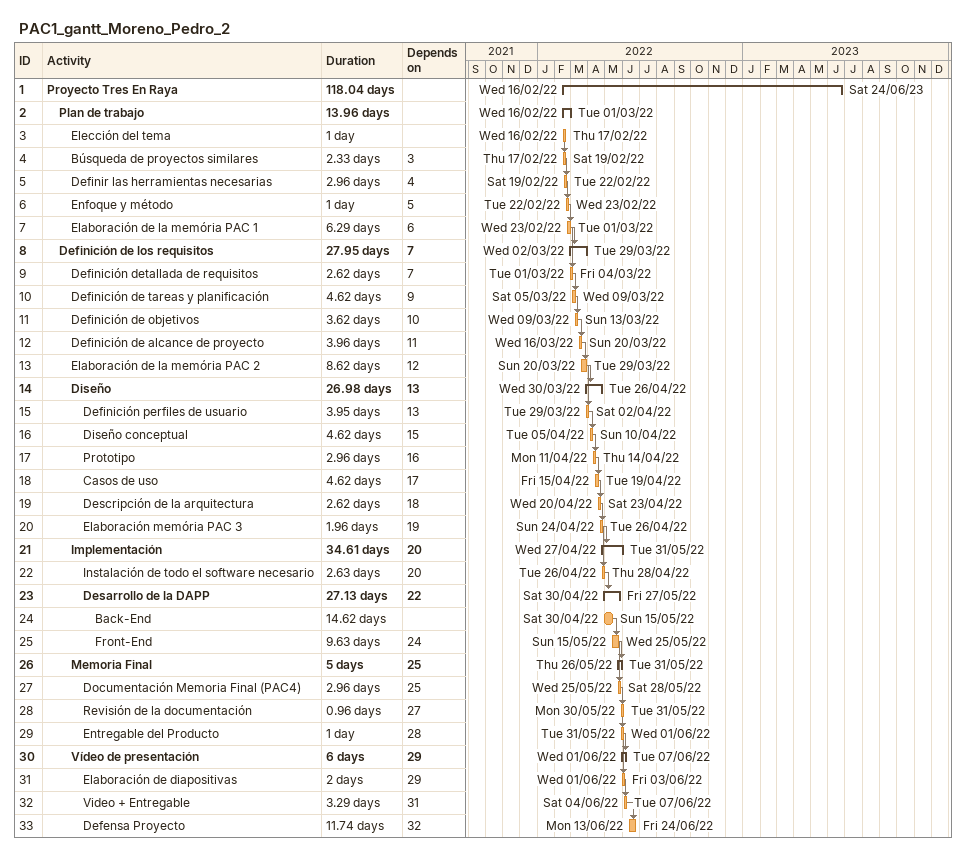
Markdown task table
PAC1_gantt_Moreno_Pedro_2

| ID | Level | Task | Duration | Start | Finish | Predecessors |
|---|---|---|---|---|---|---|
| 1 | 1 | **Proyecto Tres En Raya** | 118.04d | 2022-02-16 | 2023-06-24 |  |
| 2 | 2 | **Plan de trabajo** | 13.96d | 2022-02-16 | 2022-03-01 |  |
| 3 | 3 | Elección del tema | 1d | 2022-02-16 | 2022-02-17 |  |
| 4 | 3 | Búsqueda de proyectos similares | 2.33d | 2022-02-17 | 2022-02-19 | 3 |
| 5 | 3 | Definir las herramientas necesarias | 2.96d | 2022-02-19 | 2022-02-22 | 4 |
| 6 | 3 | Enfoque y método | 1d | 2022-02-22 | 2022-02-23 | 5 |
| 7 | 3 | Elaboración de la memória PAC 1 | 6.29d | 2022-02-23 | 2022-03-01 | 6 |
| 8 | 2 | **Definición de los requisitos** | 27.95d | 2022-03-02 | 2022-03-29 | 7 |
| 9 | 3 | Definición detallada de requisitos | 2.62d | 2022-03-01 | 2022-03-04 | 7 |
| 10 | 3 | Definición de tareas y planificación | 4.62d | 2022-03-05 | 2022-03-09 | 9 |
| 11 | 3 | Definición de objetivos | 3.62d | 2022-03-09 | 2022-03-13 | 10 |
| 12 | 3 | Definición de alcance de proyecto | 3.96d | 2022-03-16 | 2022-03-20 | 11 |
| 13 | 3 | Elaboración de la memória PAC 2 | 8.62d | 2022-03-20 | 2022-03-29 | 12 |
| 14 | 3 | **Diseño** | 26.98d | 2022-03-30 | 2022-04-26 | 13 |
| 15 | 4 | Definición perfiles de usuario | 3.95d | 2022-03-29 | 2022-04-02 | 13 |
| 16 | 4 | Diseño conceptual | 4.62d | 2022-04-05 | 2022-04-10 | 15 |
| 17 | 4 | Prototipo | 2.96d | 2022-04-11 | 2022-04-14 | 16 |
| 18 | 4 | Casos de uso | 4.62d | 2022-04-15 | 2022-04-19 | 17 |
| 19 | 4 | Descripción de la arquitectura | 2.62d | 2022-04-20 | 2022-04-23 | 18 |
| 20 | 4 | Elaboración memória PAC 3 | 1.96d | 2022-04-24 | 2022-04-26 | 19 |
| 21 | 3 | **Implementación** | 34.61d | 2022-04-27 | 2022-05-31 | 20 |
| 22 | 4 | Instalación de todo el software necesario | 2.63d | 2022-04-26 | 2022-04-28 | 20 |
| 23 | 4 | **Desarrollo de la DAPP** | 27.13d | 2022-04-30 | 2022-05-27 | 22 |
| 24 | 5 | Back-End | 14.62d | 2022-04-30 | 2022-05-15 |  |
| 25 | 5 | Front-End | 9.63d | 2022-05-15 | 2022-05-25 | 24 |
| 26 | 3 | **Memoria Final** | 5d | 2022-05-26 | 2022-05-31 | 25 |
| 27 | 4 | Documentación Memoria Final (PAC4) | 2.96d | 2022-05-25 | 2022-05-28 | 25 |
| 28 | 4 | Revisión de la documentación | 0.96d | 2022-05-30 | 2022-05-31 | 27 |
| 29 | 4 | Entregable del Producto | 1d | 2022-05-31 | 2022-06-01 | 28 |
| 30 | 3 | **Vídeo de presentación** | 6d | 2022-06-01 | 2022-06-07 | 29 |
| 31 | 4 | Elaboración de diapositivas | 2d | 2022-06-01 | 2022-06-03 | 29 |
| 32 | 4 | Video + Entregable | 3.29d | 2022-06-04 | 2022-06-07 | 31 |
| 33 | 4 | Defensa Proyecto | 11.74d | 2022-06-13 | 2022-06-24 | 32 |
